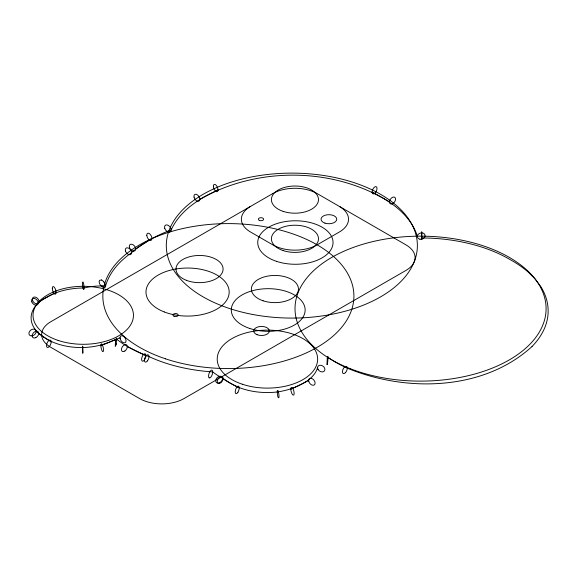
<?xml version="1.0" encoding="UTF-8"?>
<svg xmlns="http://www.w3.org/2000/svg" width="577" height="577" viewBox="0 0 577 577"><rect width="100%" height="100%" fill="white"/><g stroke="black" fill="none" stroke-linecap="round" stroke-linejoin="round"><path stroke-width="0.87" d="M82.872 352.237L82.872 352.727M421.744 235.986L421.729 238.46M421.715 235.459L421.737 231.803L421.744 232.661M421.729 238.928L421.715 239.606L421.744 233.18M82.598 346.301L82.763 353.492M327.714 361.649L327.57 362.753M116.222 343.358L116.165 343.798M115.537 341.115L115.241 346.488M327.282 358.108L326.921 364.527M116.136 344.007L116.035 344.635M115.551 341.007L115.703 340.041M327.282 364.325L327.267 364.375A7.212 0.635 -86.7 0 0 327.57 362.846M317.379 368.162L317.516 367.708M171.621 229.069L171.232 229.898L169.977 230.374A126.832 73.229 0 0 0 143.723 243.645L135.674 248.99M532.059 346.481C483.317 391.098 405.876 392.447 347.296 368.162A114.621 66.175 0 0 1 330.412 358.966L327.988 357.351L327.945 356.334M151.939 238.525L143.623 243.696A111.642 64.458 0 0 0 131.736 252.51M39.186 301.699L47.458 296.838M199.808 199.317C257.176 166.457 333.21 166.904 389.468 201.95M308.608 380.416L299.838 385.01A51.966 30.004 0 0 1 277.263 391.942M217.969 189.883L208.773 194.557A121.386 70.084 0 0 0 171.6 229.069M56.099 292.445L47.249 296.946A50.581 29.203 0 0 0 38.233 302.983A50.437 29.124 0 0 0 38.767 333.355A53.387 30.819 0 0 0 43.325 336.788L51.209 341.894M290.815 389.158L300.026 384.917A47.869 27.638 0 0 0 317.408 368.162M120.016 337.761L110.474 341.808A51.432 29.694 0 0 1 82.576 347.57A48.143 27.797 0 0 1 43.513 336.881M100.888 345.529L116.525 339.146L118.977 340.957A108.945 62.9 0 0 0 136.388 351.133L145.902 355.576M83.297 288.017L84.732 287.858A44.992 25.972 0 0 1 102.23 285.918M102.23 285.932L105.541 285.961L106.154 284.1A121.459 70.127 0 0 1 131.491 252.719M103.737 287.555L103.168 287.368A6.563 3.339 64.1 0 1 101.48 286.192C100.174 285.694 96.821 279.347 101.48 279.996M127.351 346.553L136.511 351.205A99.944 57.7 0 0 0 148.823 356.55M239.239 387.91L230.548 383.308A51.173 29.542 0 0 1 223.378 378.62L222.736 378.209A60.145 34.721 0 0 1 213.771 372.692L212.762 371.905L211.132 371.79A123.507 71.31 0 0 1 149.176 356.68M372.115 192.054L380.943 196.952A124.033 71.613 0 0 1 417.402 236.447M222.643 378.483L230.742 383.424M36.207 331.544L43.484 336.896M103.737 281.821L103.117 281.15A6.563 3.484 66 0 0 101.473 279.939M82.691 346.164L82.72 346.589M82.727 346.626L82.749 347.058M82.771 347.455L82.872 351.891M327.988 357.25L327.988 357.3A4.176 0.361 -86.5 0 1 327.714 361.548M532.044 346.481A125.267 72.32 0 0 0 540.332 285.846L534.886 278.684L528.496 272.33A126.522 73.048 0 0 0 510.479 259.816A125.072 72.212 0 0 0 421.708 237.94M327.289 358.209A7.212 0.606 -86.3 0 1 327.57 356.636M278.338 397.791A3.924 0.707 82.6 0 1 277.436 394.307A3.924 0.707 82.6 0 1 277.378 390.622M277.912 390.499A3.924 0.707 82.6 0 1 278.814 393.99A3.924 0.707 82.6 0 1 278.864 397.668M277.27 391.971A50.149 28.951 0 0 1 230.786 383.402M209.134 377.841A4.111 1.681 -71.3 0 1 210.071 371.364A4.111 1.681 -71.3 0 1 212.639 372.749A4.111 1.681 -71.3 0 1 209.278 377.913M116.547 339.067A4.19 0.404 -86.1 0 1 116.215 343.272M116.475 338.115A4.19 0.404 -86 0 1 116.554 338.98M116.006 344.094A7.689 0.743 -86.1 0 1 115.703 345.789M115.71 340.574A7.689 0.62 -84.8 0 1 116.02 338.887M83.477 289.438A3.96 0.627 83.5 0 1 82.677 285.932A3.96 0.627 83.5 0 1 82.612 282.211M83.088 282.066A3.96 0.627 83.5 0 1 83.889 285.565A3.96 0.627 83.5 0 1 83.953 289.293M47.494 296.859A50.819 29.34 0 0 1 83.297 288.002M103.716 281.908A4.227 2.178 64.7 0 1 105.67 286.026A4.227 2.185 64.7 0 1 103.716 287.44M250.562 206.393A31.382 18.118 0 0 0 250.562 232.019L272.755 244.836A31.382 18.118 0 0 0 317.141 244.836L339.334 232.019A31.382 18.118 0 0 0 339.334 206.393M272.755 193.583L50.834 321.706A31.382 18.118 0 0 0 50.834 347.332L139.605 398.584A31.382 18.118 0 0 0 183.984 398.584L405.905 270.454A31.382 18.118 0 0 0 405.905 244.836L317.141 193.583A31.382 18.118 0 0 0 272.755 193.583M345.508 372.576A3.924 1.969 -65.7 0 0 346.589 366.417A3.924 1.969 -65.7 0 0 342.55 370.838A3.924 1.969 -65.7 0 0 345.508 372.576M290.837 389.41A3.981 1.349 75.2 0 0 293.412 395.144A3.981 1.349 75.2 0 0 293.217 389.28A3.981 1.349 75.2 0 0 290.837 389.41M318.107 369.54A3.967 3 35.1 0 0 324.469 370.867A3.967 3 35.1 0 0 321.122 365.313A3.967 3 35.1 0 0 318.107 369.54M308.767 381.361A3.974 2.64 51.1 0 0 314.198 384.996A3.974 2.64 51.1 0 0 312.684 378.959A3.974 2.64 51.1 0 0 308.767 381.361M219.303 382.847A3.981 2.813 -45 0 0 222.058 376.932A3.981 2.813 -45 0 0 216.094 379.161A3.981 2.813 -45 0 0 219.303 382.847M237.904 392.288A3.981 1.63 -71.5 0 0 238.496 386.157A3.981 1.63 -71.5 0 0 235.257 391.329A3.981 1.63 -71.5 0 0 237.904 392.288M220.832 382.695A3.938 2.38 -57.6 0 0 222.275 376.601A3.938 2.38 -57.6 0 0 217.37 380.459A3.938 2.38 -57.6 0 0 220.832 382.695M147.431 360.885A3.924 1.868 -67.5 0 0 148.195 354.819A3.924 1.868 -67.5 0 0 144.452 359.644A3.924 1.868 -67.5 0 0 147.431 360.885M124.848 351.011A3.938 2.409 -56.8 0 0 126.688 344.873A3.938 2.409 -56.8 0 0 121.639 348.306A3.938 2.409 -56.8 0 0 124.848 351.011M144.3 360.106A3.938 1.753 -69.4 0 0 145.267 353.867A3.938 1.753 -69.4 0 0 141.682 358.483A3.938 1.753 -69.4 0 0 144.3 360.106M100.91 345.796A3.996 1.053 78.9 0 0 102.922 351.674A3.996 1.053 78.9 0 0 102.764 345.774A3.996 1.053 78.9 0 0 100.91 345.796M120.16 338.713A3.981 2.445 56.6 0 0 125.187 342.637A3.981 2.445 56.6 0 0 123.781 336.514A3.981 2.445 56.6 0 0 120.16 338.713M32.312 335.8A3.981 2.964 -38 0 0 35.774 330.195A3.981 2.964 -38 0 0 29.492 331.501A3.981 2.964 -38 0 0 32.312 335.8M35.861 337.61A3.924 2.69 -48.1 0 0 38.082 331.674A3.924 2.69 -48.1 0 0 32.413 334.472A3.924 2.69 -48.1 0 0 35.861 337.61M49.413 346.46A3.974 1.919 -67.1 0 0 50.509 340.178A3.974 1.919 -67.1 0 0 46.578 344.678A3.974 1.919 -67.1 0 0 49.413 346.46M31.836 301.93A3.924 2.719 47.2 0 0 37.555 304.67A3.924 2.719 47.2 0 0 35.32 298.756A3.924 2.719 47.2 0 0 31.836 301.93M52.327 288.594A3.981 1.529 72.8 0 0 55.248 294.22A3.981 1.529 72.8 0 0 55.024 288.363A3.981 1.529 72.8 0 0 52.327 288.594M32.629 300.545A3.981 2.755 47.2 0 0 38.414 303.437A3.981 2.755 47.2 0 0 36.257 297.436A3.981 2.755 47.2 0 0 32.629 300.545M125.469 251.118A3.924 2.589 51.6 0 0 130.878 254.363A3.924 2.589 51.6 0 0 129.003 248.355A3.924 2.589 51.6 0 0 125.469 251.118M146.825 235.618A3.938 2.099 63.5 0 0 150.986 240.378A3.938 2.099 63.5 0 0 150.272 234.406A3.938 2.099 63.5 0 0 146.825 235.618M129.385 247.223A3.931 2.611 51.2 0 0 134.737 250.865A3.931 2.611 51.2 0 0 133.287 244.9A3.931 2.611 51.2 0 0 129.385 247.223M164.741 228.341A4.075 2.697 51.4 0 0 170.374 231.665A4.075 2.697 51.4 0 0 168.39 225.434A4.075 2.697 51.4 0 0 164.741 228.341M213.418 186.724A3.931 1.868 67.6 0 0 217.125 191.694A3.931 1.868 67.6 0 0 216.49 185.686A3.931 1.868 67.6 0 0 213.418 186.724M393.002 203.472A3.931 2.496 -54.5 0 0 394.906 197.392A3.931 2.496 -54.5 0 0 389.677 200.702A3.931 2.496 -54.5 0 0 393.002 203.472M194.06 197.161A3.931 2.387 57.4 0 0 198.95 201.135A3.931 2.387 57.4 0 0 197.63 195.076A3.931 2.387 57.4 0 0 194.06 197.161M419.926 239.217A3.924 3.159 -16.5 0 0 425.018 235.106A3.924 3.159 -16.5 0 0 418.707 233.88A3.924 3.159 -16.5 0 0 419.926 239.217M375.187 192.913A3.931 1.991 -65.5 0 0 376.283 186.739A3.931 1.991 -65.5 0 0 372.201 191.146A3.931 1.991 -65.5 0 0 375.187 192.913M249.754 328.464A36.928 21.32 0 0 0 305.146 310A36.928 21.32 0 0 0 249.754 291.536A36.928 21.32 0 0 0 249.754 328.464M257.126 334.718A7.847 4.529 0 0 0 269.351 331.292A7.847 4.529 0 0 0 258.099 326.892A7.847 4.529 0 0 0 257.126 334.718M263.148 300.805A23.542 13.588 0 0 0 298.453 289.034A23.542 13.588 0 0 0 263.148 277.263A23.542 13.588 0 0 0 263.148 300.805M164.265 311.948A41.602 24.018 0 0 0 229.076 293.772A41.602 24.018 0 0 0 169.407 270.454A41.602 24.018 0 0 0 164.265 311.948M174.153 316.311A2.618 1.507 0 0 0 178.221 315.165A2.618 1.507 0 0 0 174.47 313.7A2.618 1.507 0 0 0 174.153 316.311M186.357 280.314A23.542 13.588 0 0 0 223.032 270.029A23.542 13.588 0 0 0 189.27 256.83A23.542 13.588 0 0 0 186.357 280.314M276.563 261.359A37.664 21.746 0 0 0 333.052 242.528A37.664 21.746 0 0 0 276.563 223.696A37.664 21.746 0 0 0 276.563 261.359M242.318 384.224A50.213 28.994 0 0 0 317.646 359.118A50.213 28.994 0 0 0 242.318 334.011A50.213 28.994 0 0 0 242.318 384.224M58.126 340.408A50.213 28.994 0 0 0 133.453 315.302A50.213 28.994 0 0 0 58.126 290.195A50.213 28.994 0 0 0 58.126 340.408M165.599 358.851A125.534 72.478 0 0 0 353.91 296.08A125.534 72.478 0 0 0 165.599 233.317A125.534 72.478 0 0 0 165.599 358.851M350.189 368.66A125.534 72.478 0 0 0 545.77 313.809A125.534 72.478 0 0 0 365.703 243.444A125.534 72.478 0 0 0 350.189 368.66M221.474 305.622A125.534 72.478 0 0 0 417.056 250.771A125.534 72.478 0 0 0 236.988 180.406A125.534 72.478 0 0 0 221.474 305.622M324.974 223.133A7.847 4.529 0 0 0 336.744 219.21A7.847 4.529 0 0 0 324.974 215.286A7.847 4.529 0 0 0 324.974 223.133M259.527 220.457A2.618 1.507 0 0 0 263.602 219.318A2.618 1.507 0 0 0 259.852 217.846A2.618 1.507 0 0 0 259.527 220.457M283.177 250.577A23.542 13.588 0 0 0 318.482 238.813A23.542 13.588 0 0 0 283.177 227.042A23.542 13.588 0 0 0 283.177 250.577M283.177 211.377A23.542 13.588 0 0 0 318.482 199.606A23.542 13.588 0 0 0 283.177 187.835A23.542 13.588 0 0 0 283.177 211.377"/></g></svg>
